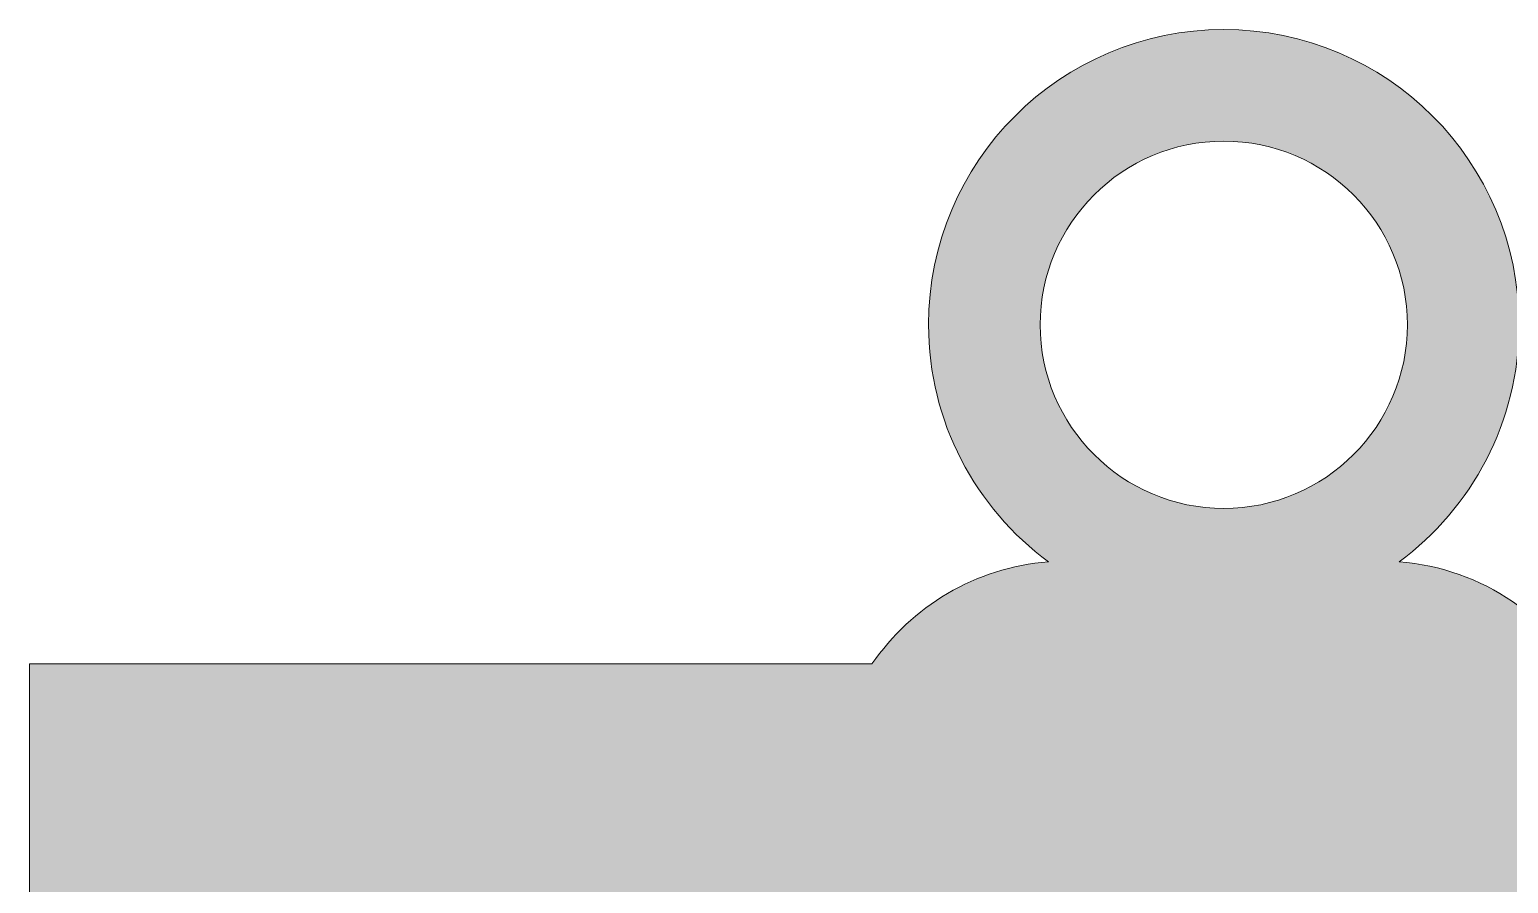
# Model space of a CAD drawing. Header units: millimetres. Extents: x 40 to 178, y -117 to -19.
# Drawn here: x 114.34 to 145, y -36.74 to -19.04 of the extents above; entities that cross this region are included whole.
import ezdxf

# ---------------------------------------------------------------- set-up
doc = ezdxf.new("R2010")
doc.units = ezdxf.units.MM
doc.header["$MEASUREMENT"] = 0
doc.layers.add('Layer 1', color=7, linetype='Continuous')

msp = doc.modelspace()

# ---------------------------------------------------------------- hatches: boundary and pattern name
at = {"layer": 'Layer 1'}
h = msp.add_hatch(color=2, dxfattribs=at)
h.dxf.hatch_style = 2
edge = h.paths.add_edge_path()
edge.add_spline(control_points=[(176.295, -54.742), (174.611, -49.888), (172.008, -45.798), (168.485, -42.469), (164.962, -39.142), (160.655, -36.597), (155.566, -34.835), (152.745, -33.859), (149.792, -33.154), (146.708, -32.719), (145.947, -31.249), (144.465, -30.207), (142.735, -30.075), (144.24, -28.96), (145.22, -27.176), (145.22, -25.16), (145.22, -21.779), (142.479, -19.039), (139.099, -19.039), (135.719, -19.039), (132.978, -21.779), (132.978, -25.16), (132.978, -27.176), (133.958, -28.96), (135.463, -30.075), (133.947, -30.191), (132.623, -31.005), (131.805, -32.192), (131.805, -32.192), (114.341, -32.192), (114.341, -32.192), (114.341, -32.192), (114.341, -117.341), (114.341, -117.341), (114.341, -117.341), (139.006, -117.341), (139.006, -117.341), (139.006, -117.341), (139.006, -99.49), (139.006, -99.49), (143.625, -100.194), (148.088, -99.98), (152.395, -98.844), (156.7, -97.709), (160.595, -95.869), (164.08, -93.324), (167.563, -90.78), (170.481, -87.609), (172.83, -83.81), (175.179, -80.013), (176.706, -75.806), (177.411, -71.185), (178.351, -65.077), (177.978, -59.598), (176.295, -54.742)], knot_values=[0, 0, 0, 0, 1, 1, 1, 2, 2, 2, 3, 3, 3, 4, 4, 4, 5, 5, 5, 6, 6, 6, 7, 7, 7, 8, 8, 8, 9, 9, 9, 10, 10, 10, 11, 11, 11, 12, 12, 12, 13, 13, 13, 14, 14, 14, 15, 15, 15, 16, 16, 16, 17, 17, 17, 18, 18, 18, 18], degree=3, periodic=1)
edge = h.paths.add_edge_path()
edge.add_spline(control_points=[(135.292, -25.16), (135.292, -23.06), (137, -21.352), (139.099, -21.352), (141.198, -21.352), (142.906, -23.06), (142.906, -25.16), (142.906, -27.259), (141.198, -28.967), (139.099, -28.967), (137, -28.967), (135.292, -27.259), (135.292, -25.16)], knot_values=[0, 0, 0, 0, 1, 1, 1, 2, 2, 2, 3, 3, 3, 4, 4, 4, 4], degree=3, periodic=1)
edge = h.paths.add_edge_path()
edge.add_spline(control_points=[(150.398, -71.83), (148.831, -73.436), (146.913, -74.238), (144.644, -74.238), (144.644, -74.238), (139.006, -74.238), (139.006, -74.238), (139.006, -74.238), (139.006, -57.913), (139.006, -57.913), (139.006, -57.913), (144.644, -57.913), (144.644, -57.913), (146.913, -57.913), (148.831, -58.697), (150.398, -60.262), (151.963, -61.829), (152.746, -63.747), (152.746, -66.017), (152.746, -68.289), (151.963, -70.227), (150.398, -71.83)], knot_values=[0, 0, 0, 0, 1, 1, 1, 2, 2, 2, 3, 3, 3, 4, 4, 4, 5, 5, 5, 6, 6, 6, 7, 7, 7, 7], degree=3, periodic=1)

# ---------------------------------------------------------------- linework, layer by layer
at = {"layer": 'Layer 1', "lineweight": 0}
for points, knots in [([(176.295, -54.742), (174.611, -49.888), (172.008, -45.798), (168.485, -42.469), (164.962, -39.142), (160.655, -36.597), (155.566, -34.835), (152.745, -33.859), (149.792, -33.154), (146.708, -32.719), (145.947, -31.249), (144.465, -30.207), (142.735, -30.075), (144.24, -28.96), (145.22, -27.176), (145.22, -25.16), (145.22, -21.779), (142.479, -19.039), (139.099, -19.039), (135.719, -19.039), (132.978, -21.779), (132.978, -25.16), (132.978, -27.176), (133.958, -28.96), (135.463, -30.075), (133.947, -30.191), (132.623, -31.005), (131.805, -32.192), (131.805, -32.192), (114.341, -32.192), (114.341, -32.192), (114.341, -32.192), (114.341, -117.341), (114.341, -117.341), (114.341, -117.341), (139.006, -117.341), (139.006, -117.341), (139.006, -117.341), (139.006, -99.49), (139.006, -99.49), (143.625, -100.194), (148.088, -99.98), (152.395, -98.844), (156.7, -97.709), (160.595, -95.869), (164.08, -93.324), (167.563, -90.78), (170.481, -87.609), (172.83, -83.81), (175.179, -80.013), (176.706, -75.806), (177.411, -71.185), (178.351, -65.077), (177.978, -59.598), (176.295, -54.742)], [0, 0, 0, 0, 1, 1, 1, 2, 2, 2, 3, 3, 3, 4, 4, 4, 5, 5, 5, 6, 6, 6, 7, 7, 7, 8, 8, 8, 9, 9, 9, 10, 10, 10, 11, 11, 11, 12, 12, 12, 13, 13, 13, 14, 14, 14, 15, 15, 15, 16, 16, 16, 17, 17, 17, 18, 18, 18, 18]), ([(135.292, -25.16), (135.292, -23.06), (137, -21.352), (139.099, -21.352), (141.198, -21.352), (142.906, -23.06), (142.906, -25.16), (142.906, -27.259), (141.198, -28.967), (139.099, -28.967), (137, -28.967), (135.292, -27.259), (135.292, -25.16)], [0, 0, 0, 0, 1, 1, 1, 2, 2, 2, 3, 3, 3, 4, 4, 4, 4])]:
    msp.add_open_spline(points, degree=3, knots=knots, dxfattribs=at)

doc.saveas('drawing.dxf')
